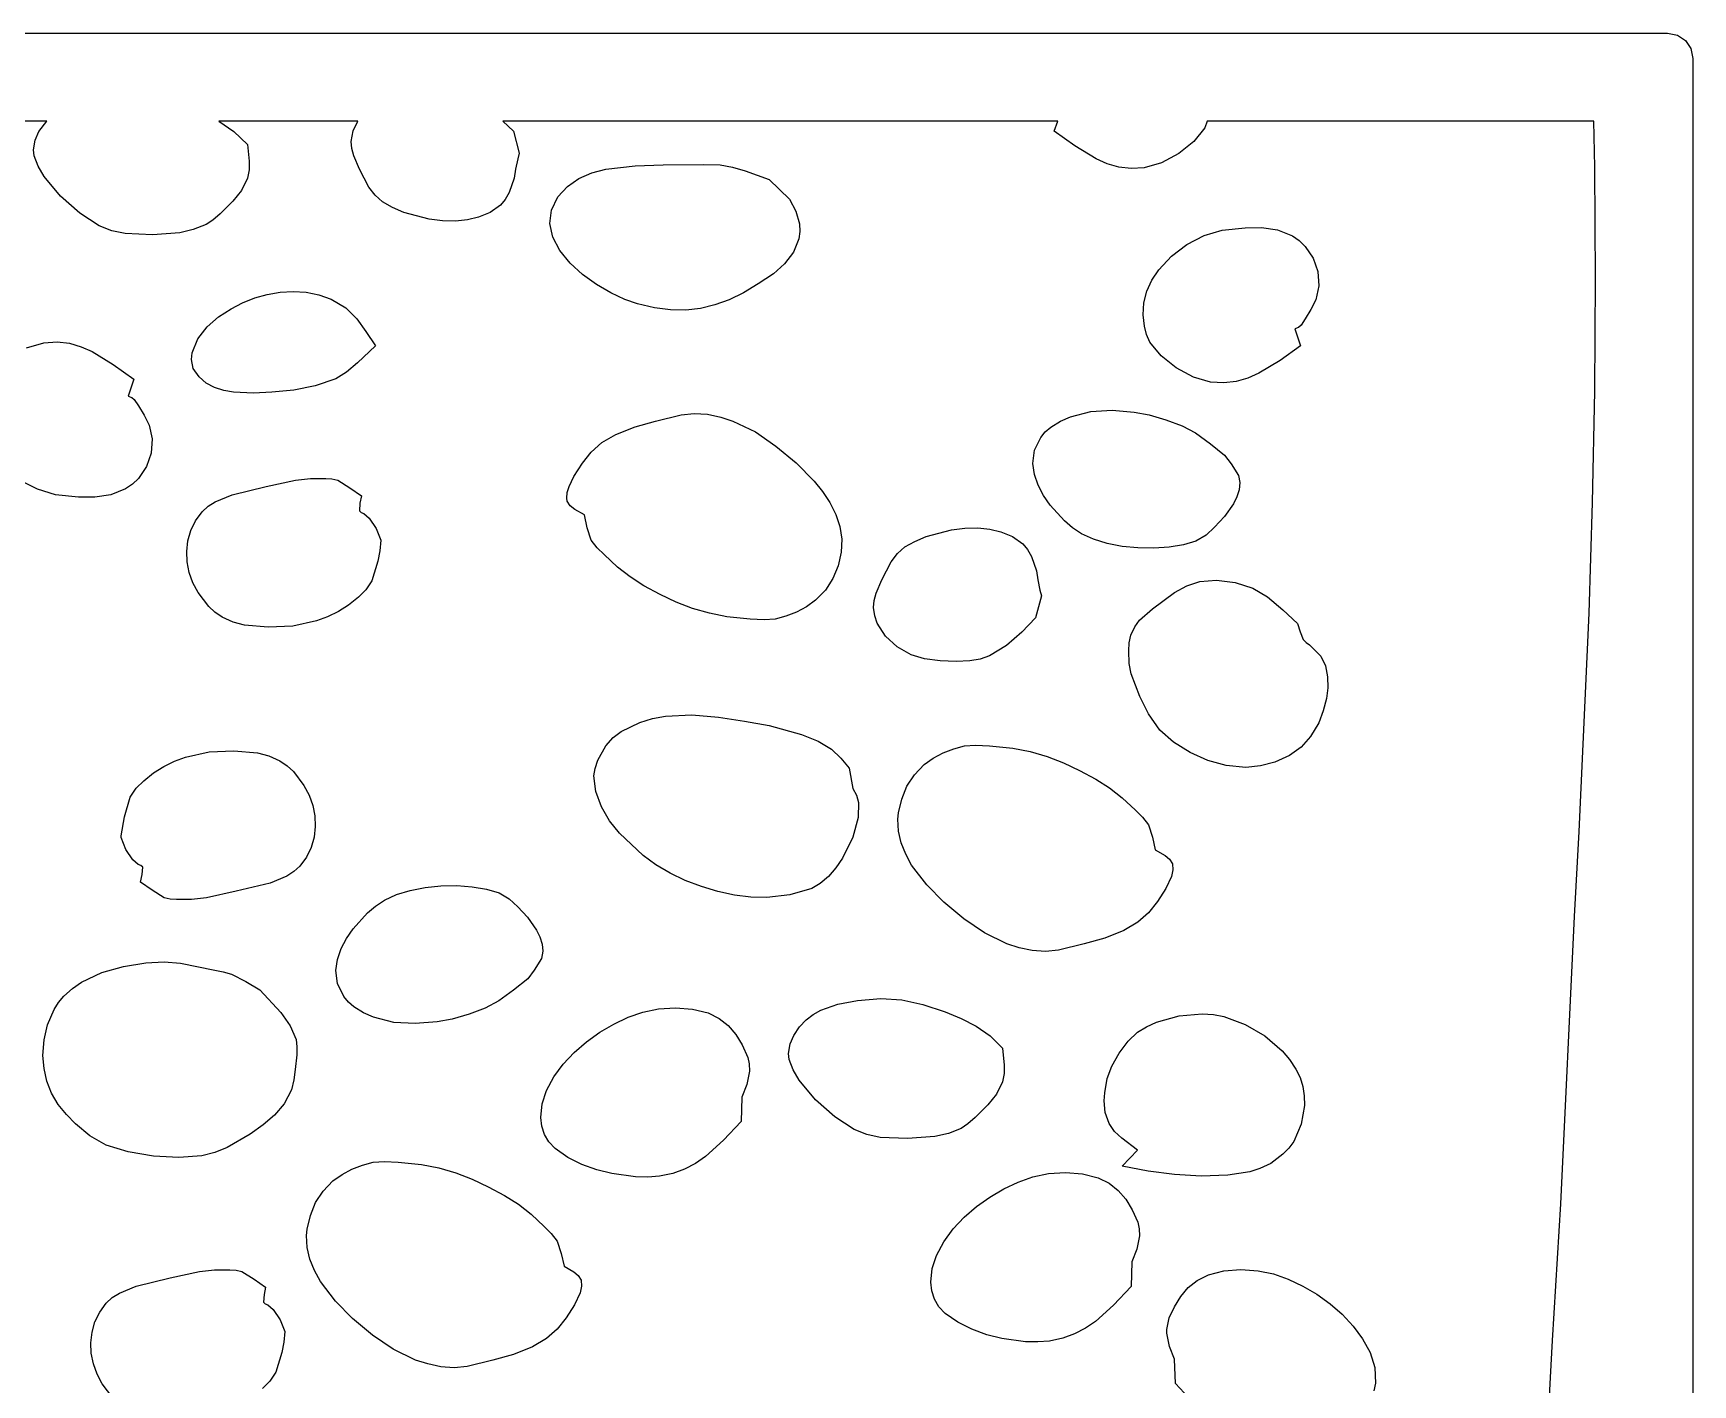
# Model space of a CAD drawing. Extents: x -1 to 541, y -138 to 3207.
# Drawn here: x 330.1 to 527.1, y 2119.5 to 2279.9 of the extents above; entities that cross this region are included whole.
import ezdxf

# ---------------------------------------------------------------- set-up
doc = ezdxf.new("R2010")
doc.units = 0

msp = doc.modelspace()

# ---------------------------------------------------------------- linework, layer by layer
at = {"layer": 'Calque_1'}
for p, q in [((83.9064, 2279.95), (524.124, 2279.95)), ((524.124, 2279.95), (525.308672, 2279.720312)), ((525.308672, 2279.720312), (526.260375, 2279.0875)), ((526.260375, 2279.0875), (526.893891, 2278.135938)), ((526.893891, 2278.135938), (527.124, 2276.95)), ((527.124, 2276.95), (527.124, 1472.58)), ((331.699, 2269.49), (188.197, 2269.49)), ((330.31175, 2267.2625), (330.724, 2268.26)), ((330.724, 2268.26), (331.699, 2269.49)), ((352.096, 2269.49), (353.89725, 2268.29125)), ((368.601, 2269.49), (352.096, 2269.49)), ((353.89725, 2268.29125), (355.526, 2266.74)), ((367.845, 2267.11), (368.083125, 2268.36)), ((368.083125, 2268.36), (368.601, 2269.49)), ((385.853, 2269.49), (387.085, 2268.32)), ((451.714, 2269.49), (385.853, 2269.49)), ((387.085, 2268.32), (387.778, 2265.7)), ((451.303, 2268.3), (451.714, 2269.49)), ((453.752078, 2266.564688), (451.303, 2268.3)), ((469.197, 2268.73), (467.874344, 2267.087812)), ((469.461, 2269.49), (469.197, 2268.73)), ((515.372, 2269.49), (469.461, 2269.49)), ((515.478, 2264.03), (515.372, 2269.49)), ((330.117, 2266.1), (330.31175, 2267.2625)), ((330.19, 2265.4), (330.117, 2266.1)), ((355.526, 2266.74), (355.71725, 2264.7375)), ((367.913313, 2266.258281), (367.845, 2267.11)), ((368.1425, 2265.40375), (367.913313, 2266.258281)), ((456.263875, 2265.03), (453.752078, 2266.564688)), ((467.874344, 2267.087812), (466.079, 2265.6575)), ((330.66277, 2264.173398), (330.19, 2265.4)), ((331.370781, 2262.948438), (330.66277, 2264.173398)), ((355.71725, 2264.7375), (355.707125, 2263.741875)), ((368.815, 2263.81), (368.1425, 2265.40375)), ((387.599, 2265.05), (387.342, 2263.81)), ((387.778, 2265.7), (387.599, 2265.05)), ((398.073125, 2263.79875), (401.553297, 2264.212656)), ((401.553297, 2264.212656), (404.853, 2264.32)), ((404.853, 2264.32), (409.604, 2264.37)), ((409.604, 2264.37), (411.623, 2264.32)), ((411.623, 2264.32), (413.122453, 2264.040937)), ((457.583635, 2264.448633), (456.263875, 2265.03)), ((458.967484, 2264.050313), (457.583635, 2264.448633)), ((464.041406, 2264.575937), (461.992, 2263.98)), ((466.079, 2265.6575), (464.041406, 2264.575937)), ((333.30325, 2260.6075), (331.370781, 2262.948438)), ((355.526, 2262.75), (354.80925, 2261.28375)), ((355.707125, 2263.741875), (355.526, 2262.75)), ((369.938125, 2261.6875), (368.815, 2263.81)), ((387.184, 2262.73), (386.57275, 2261.02375)), ((387.342, 2263.81), (387.184, 2262.73)), ((393.505221, 2261.760215), (394.865391, 2262.692969)), ((394.865391, 2262.692969), (396.406896, 2263.356426)), ((396.406896, 2263.356426), (398.073125, 2263.79875)), ((413.122453, 2264.040937), (414.599125, 2263.6025)), ((414.599125, 2263.6025), (417.462, 2262.57)), ((417.462, 2262.57), (419.877, 2260.23)), ((460.431561, 2263.879336), (458.967484, 2264.050313)), ((461.992, 2263.98), (460.431561, 2263.879336)), ((515.568625, 2250.737813), (515.478, 2264.03)), ((335.608844, 2258.585313), (333.30325, 2260.6075)), ((354.80925, 2261.28375), (353.764, 2260.02)), ((370.674766, 2260.702188), (369.938125, 2261.6875)), ((371.566, 2259.91), (370.674766, 2260.702188)), ((386.113, 2260.211406), (385.561, 2259.52)), ((386.57275, 2261.02375), (386.113, 2260.211406)), ((391.61275, 2258.9325), (392.383, 2260.51)), ((392.383, 2260.51), (393.505221, 2261.760215)), ((419.877, 2260.23), (420.614, 2258.81)), ((337.909, 2257.09), (335.608844, 2258.585313)), ((352.26825, 2258.51875), (351.389125, 2257.751719)), ((353.764, 2260.02), (352.26825, 2258.51875)), ((372.723338, 2259.245723), (371.566, 2259.91)), ((374.068516, 2258.673906), (372.723338, 2259.245723)), ((377.098375, 2257.87375), (374.068516, 2258.673906)), ((384.32125, 2258.67625), (382.948, 2258.11)), ((385.561, 2259.52), (384.32125, 2258.67625)), ((391.423, 2257.37), (391.61275, 2258.9325)), ((420.614, 2258.81), (421.045, 2257.3)), ((339.409, 2256.488125), (337.909, 2257.09)), ((340.99225, 2256.16), (339.409, 2256.488125)), ((347.483625, 2256.26625), (344.224, 2256.01)), ((349.082172, 2256.632969), (347.483625, 2256.26625)), ((350.597, 2257.22), (349.082172, 2256.632969)), ((351.389125, 2257.751719), (350.597, 2257.22)), ((378.671049, 2257.678457), (377.098375, 2257.87375)), ((380.207547, 2257.641719), (378.671049, 2257.678457)), ((381.651865, 2257.780059), (380.207547, 2257.641719)), ((382.948, 2258.11), (381.651865, 2257.780059)), ((391.77743, 2255.716465), (391.423, 2257.37)), ((421.104758, 2256.404961), (420.993938, 2255.545313)), ((421.045, 2257.3), (421.104758, 2256.404961)), ((469.100984, 2255.929375), (471.26, 2256.57)), ((471.26, 2256.57), (473.971, 2256.85)), ((473.971, 2256.85), (475.929031, 2256.880156)), ((475.929031, 2256.880156), (477.828, 2256.58875)), ((477.828, 2256.58875), (479.579969, 2255.875469)), ((344.224, 2256.01), (340.99225, 2256.16)), ((392.611813, 2254.135469), (391.77743, 2255.716465)), ((420.993938, 2255.545313), (420.347, 2253.95)), ((465.245328, 2253.470625), (467.067875, 2254.865)), ((467.067875, 2254.865), (469.100984, 2255.929375)), ((479.579969, 2255.875469), (480.373348, 2255.329277)), ((480.373348, 2255.329277), (481.097, 2254.64)), ((481.097, 2254.64), (482.044391, 2253.240313)), ((393.821289, 2252.656426), (392.611813, 2254.135469)), ((395.301, 2251.30875), (393.821289, 2252.656426)), ((419.277062, 2252.549687), (417.957, 2251.38)), ((420.347, 2253.95), (419.277062, 2252.549687)), ((463.718, 2251.84), (465.245328, 2253.470625)), ((482.044391, 2253.240313), (482.607875, 2251.64)), ((396.946086, 2250.121855), (395.301, 2251.30875)), ((417.957, 2251.38), (416.156, 2250.19)), ((462.3085, 2249.31), (462.902438, 2250.619063)), ((462.902438, 2250.619063), (463.718, 2251.84)), ((482.607875, 2251.64), (482.737672, 2249.957188)), ((515.4815, 2237.4625), (515.568625, 2250.737813)), ((354.939852, 2247.944023), (356.376625, 2248.516562)), ((356.376625, 2248.516562), (357.867398, 2248.94332)), ((357.867398, 2248.94332), (359.39225, 2249.21)), ((359.39225, 2249.21), (360.931258, 2249.302305)), ((360.931258, 2249.302305), (362.4645, 2249.205938)), ((362.4645, 2249.205938), (363.972055, 2248.906602)), ((363.972055, 2248.906602), (365.434, 2248.39)), ((365.434, 2248.39), (367.179578, 2247.349531)), ((398.651687, 2249.125156), (396.946086, 2250.121855)), ((400.312945, 2248.348066), (398.651687, 2249.125156)), ((414.411793, 2249.143164), (412.706844, 2248.306562)), ((416.156, 2250.19), (414.411793, 2249.143164)), ((461.954562, 2247.933438), (462.3085, 2249.31)), ((482.737672, 2249.957188), (482.384, 2248.31)), ((352.073937, 2246.2625), (353.577, 2247.24)), ((353.577, 2247.24), (354.939852, 2247.944023)), ((367.179578, 2247.349531), (368.487625, 2246.05125)), ((401.825, 2247.82), (400.312945, 2248.348066)), ((403.848113, 2247.350898), (401.825, 2247.82)), ((405.752281, 2247.104687), (403.848113, 2247.350898)), ((407.563871, 2247.079258), (405.752281, 2247.104687)), ((409.30925, 2247.2725), (407.563871, 2247.079258)), ((411.014785, 2247.682305), (409.30925, 2247.2725)), ((412.706844, 2248.306562), (411.014785, 2247.682305)), ((461.859, 2246.51), (461.954562, 2247.933438)), ((462.016, 2245.16), (461.859, 2246.51)), ((481.776875, 2247.12875), (481.097, 2246.03)), ((482.384, 2248.31), (481.776875, 2247.12875)), ((349.626562, 2243.67375), (350.71, 2245.0825)), ((350.71, 2245.0825), (352.073937, 2246.2625)), ((368.487625, 2246.05125), (369.585109, 2244.529844)), ((369.585109, 2244.529844), (370.699, 2242.82)), ((462.265625, 2244.19), (462.016, 2245.16)), ((480.305563, 2245.013281), (479.87, 2244.86)), ((479.87, 2244.86), (480.563, 2242.84)), ((480.60725, 2245.26875), (480.305563, 2245.013281)), ((481.097, 2246.03), (480.60725, 2245.26875)), ((329.296312, 2242.604062), (331.346, 2243.2)), ((331.346, 2243.2), (332.906438, 2243.300664)), ((332.906438, 2243.300664), (334.3705, 2243.129687)), ((334.3705, 2243.129687), (335.754312, 2242.731367)), ((335.754312, 2242.731367), (337.074, 2242.15)), ((348.965, 2242.01), (349.626562, 2243.67375)), ((370.699, 2242.82), (368.584875, 2240.8225)), ((462.669, 2243.28), (462.265625, 2244.19)), ((463.991937, 2241.637813), (462.669, 2243.28)), ((480.563, 2242.84), (478.114344, 2241.104844)), ((337.074, 2242.15), (339.5855, 2240.615313)), ((339.5855, 2240.615313), (342.034, 2238.88)), ((348.858, 2241.19), (348.965, 2242.01)), ((349.07825, 2240.155), (348.858, 2241.19)), ((368.584875, 2240.8225), (367.264234, 2239.720625)), ((465.787, 2240.2075), (463.991937, 2241.637813)), ((478.114344, 2241.104844), (475.6025, 2239.57125)), ((342.034, 2238.88), (341.342, 2236.87)), ((349.777, 2239.15), (349.07825, 2240.155)), ((350.611625, 2238.416367), (349.777, 2239.15)), ((366.008, 2238.93), (363.560625, 2238.1)), ((367.264234, 2239.720625), (366.008, 2238.93)), ((467.824313, 2239.125937), (465.787, 2240.2075)), ((469.874, 2238.53), (467.824313, 2239.125937)), ((471.43448, 2238.426035), (469.874, 2238.53)), ((472.898656, 2238.594531), (471.43448, 2238.426035)), ((474.282629, 2238.991074), (472.898656, 2238.594531)), ((475.6025, 2239.57125), (474.282629, 2238.991074)), ((341.342, 2236.87), (341.777562, 2236.716719)), ((341.777562, 2236.716719), (342.07925, 2236.46125)), ((351.597375, 2237.889688), (350.611625, 2238.416367)), ((352.693562, 2237.538789), (351.597375, 2237.889688)), ((353.8595, 2237.3325), (352.693562, 2237.538789)), ((356.237875, 2237.229062), (353.8595, 2237.3325)), ((358.407, 2237.33), (356.237875, 2237.229062)), ((361, 2237.57), (358.407, 2237.33)), ((363.560625, 2238.1), (361, 2237.57)), ((515.227125, 2224.235937), (515.4815, 2237.4625)), ((342.07925, 2236.46125), (342.569, 2235.7)), ((342.569, 2235.7), (343.248375, 2234.5975)), ((343.248375, 2234.5975), (343.855, 2233.42)), ((403.959, 2233.89), (407.010125, 2234.63625)), ((407.010125, 2234.63625), (408.566016, 2234.802656)), ((408.566016, 2234.802656), (410.134, 2234.7)), ((410.134, 2234.7), (411.700531, 2234.351582)), ((453.225953, 2234.420156), (455.646625, 2235.03625)), ((455.646625, 2235.03625), (458.165734, 2235.174219)), ((458.165734, 2235.174219), (460.792, 2234.97)), ((460.792, 2234.97), (462.587437, 2234.630312)), ((462.587437, 2234.630312), (464.5745, 2234.06)), ((343.855, 2233.42), (344.208828, 2231.772813)), ((399.247, 2232.31), (401.5355, 2233.20875)), ((401.5355, 2233.20875), (403.959, 2233.89)), ((411.700531, 2234.351582), (413.157562, 2233.881406)), ((413.157562, 2233.881406), (415.81775, 2232.60625)), ((415.81775, 2232.60625), (418.263812, 2230.935469)), ((449.707, 2231.95), (450.24625, 2232.6225)), ((450.24625, 2232.6225), (450.895, 2233.19)), ((450.895, 2233.19), (452.049807, 2233.890332)), ((452.049807, 2233.890332), (453.225953, 2234.420156)), ((464.5745, 2234.06), (466.496312, 2233.324687)), ((466.496312, 2233.324687), (468.096, 2232.49)), ((344.208828, 2231.772813), (344.079375, 2230.09)), ((396.33325, 2230.2125), (397.6045, 2231.341875)), ((397.6045, 2231.341875), (399.247, 2232.31)), ((418.263812, 2230.935469), (420.645, 2228.93)), ((448.974625, 2230.4275), (449.707, 2231.95)), ((468.096, 2232.49), (469.8465, 2231.21125)), ((469.8465, 2231.21125), (471.54, 2229.85)), ((344.079375, 2230.09), (343.516234, 2228.489688)), ((394.279, 2227.32), (395.276875, 2228.884375)), ((395.276875, 2228.884375), (396.33325, 2230.2125)), ((420.645, 2228.93), (422.795719, 2226.761875)), ((448.777, 2228.86), (448.974625, 2230.4275)), ((448.956266, 2227.548281), (448.777, 2228.86)), ((471.54, 2229.85), (472.3095, 2228.84)), ((472.3095, 2228.84), (473.163, 2227.44)), ((330.572844, 2225.795), (328.5395, 2226.8575)), ((342.569, 2227.09), (341.845348, 2226.397852)), ((343.516234, 2228.489688), (342.569, 2227.09)), ((357.721, 2226.12), (361.22825, 2226.875)), ((361.22825, 2226.875), (363.002031, 2227.084688)), ((363.002031, 2227.084688), (364.806, 2227.09)), ((364.806, 2227.09), (365.54775, 2227.0525)), ((365.54775, 2227.0525), (366.252, 2226.88)), ((366.252, 2226.88), (367.685125, 2225.99)), ((393.691125, 2226.1175), (394.279, 2227.32)), ((422.795719, 2226.761875), (423.787301, 2225.530391)), ((449.393625, 2226.27125), (448.956266, 2227.548281)), ((473.163, 2227.44), (473.32432, 2226.586797)), ((332.732, 2225.16), (330.572844, 2225.795)), ((335.443, 2224.88), (332.732, 2225.16)), ((337.401031, 2224.848437), (335.443, 2224.88)), ((339.3, 2225.1375), (337.401031, 2224.848437)), ((341.051969, 2225.850312), (339.3, 2225.1375)), ((341.845348, 2226.397852), (341.051969, 2225.850312)), ((351.699016, 2224.318594), (353.680625, 2225.12625)), ((353.680625, 2225.12625), (357.721, 2226.12)), ((367.685125, 2225.99), (369.062, 2225.01)), ((369.062, 2225.01), (368.872375, 2224.135)), ((393.428, 2224.75), (393.485734, 2225.421562)), ((393.487, 2224.4), (393.428, 2224.75)), ((393.485734, 2225.421562), (393.691125, 2226.1175)), ((423.787301, 2225.530391), (424.65975, 2224.215)), ((450.037422, 2225.056094), (449.393625, 2226.27125)), ((450.836, 2223.93), (450.037422, 2225.056094)), ((472.997273, 2224.886953), (472.593, 2224.0675)), ((473.255063, 2225.73125), (472.997273, 2224.886953)), ((473.32432, 2226.586797), (473.255063, 2225.73125)), ((349.363953, 2222.055312), (350.139, 2223.12)), ((350.139, 2223.12), (350.847752, 2223.776777)), ((350.847752, 2223.776777), (351.699016, 2224.318594)), ((368.872375, 2224.135), (368.805, 2223.26)), ((368.805, 2223.26), (369.018375, 2223.05125)), ((369.018375, 2223.05125), (369.339, 2222.91)), ((369.339, 2222.91), (369.973, 2222.39)), ((393.828094, 2223.828594), (393.487, 2224.4)), ((394.37075, 2223.39875), (393.828094, 2223.828594)), ((395.526, 2222.75), (394.37075, 2223.39875)), ((395.85925, 2221.225), (395.526, 2222.75)), ((424.65975, 2224.215), (425.365605, 2222.826484)), ((425.365605, 2222.826484), (425.857406, 2221.375625)), ((452.532625, 2222.03625), (450.836, 2223.93)), ((472.593, 2224.0675), (471.513187, 2222.5575)), ((514.816, 2211.09), (515.227125, 2224.235937)), ((348.453609, 2219.685937), (348.803875, 2220.9025)), ((348.803875, 2220.9025), (349.363953, 2222.055312)), ((369.973, 2222.39), (370.80625, 2221.1325)), ((370.80625, 2221.1325), (371.359, 2219.74)), ((396.338, 2219.76), (395.85925, 2221.225)), ((425.857406, 2221.375625), (426.087691, 2219.873203)), ((436.082516, 2220.186094), (439.112375, 2220.98625)), ((439.112375, 2220.98625), (440.685049, 2221.181543)), ((440.685049, 2221.181543), (442.221547, 2221.218281)), ((442.221547, 2221.218281), (443.665865, 2221.079941)), ((443.665865, 2221.079941), (444.962, 2220.75)), ((453.487484, 2221.214531), (452.532625, 2222.03625)), ((454.557, 2220.51), (453.487484, 2221.214531)), ((470.352, 2221.31), (469.333125, 2220.36875)), ((471.513187, 2222.5575), (470.352, 2221.31)), ((348.308, 2218.43), (348.453609, 2219.685937)), ((371.359, 2219.74), (371.229375, 2218.51)), ((397.03675, 2218.8525), (396.338, 2219.76)), ((397.881, 2218.05), (397.03675, 2218.8525)), ((426.087691, 2219.873203), (426.009, 2218.33)), ((432.688766, 2218.157813), (433.58, 2218.95)), ((433.58, 2218.95), (434.737338, 2219.614277)), ((434.737338, 2219.614277), (436.082516, 2220.186094)), ((444.962, 2220.75), (446.33525, 2220.18375)), ((446.33525, 2220.18375), (447.575, 2219.34)), ((447.575, 2219.34), (448.127, 2218.648594)), ((455.960824, 2219.863984), (454.557, 2220.51)), ((457.588969, 2219.3675), (455.960824, 2219.863984)), ((459.371191, 2219.022891), (457.588969, 2219.3675)), ((461.23725, 2218.8325), (459.371191, 2219.022891)), ((463.116902, 2218.798672), (461.23725, 2218.8325)), ((464.939906, 2218.92375), (463.116902, 2218.798672)), ((466.63602, 2219.210078), (464.939906, 2218.92375)), ((468.135, 2219.66), (466.63602, 2219.210078)), ((469.333125, 2220.36875), (468.135, 2219.66)), ((348.361672, 2217.168438), (348.308, 2218.43)), ((348.609125, 2215.92), (348.361672, 2217.168438)), ((370.982, 2217.25), (370.29, 2214.93)), ((371.229375, 2218.51), (370.982, 2217.25)), ((399.441359, 2216.565313), (397.881, 2218.05)), ((426.009, 2218.33), (425.631312, 2216.705156)), ((430.829, 2215.05), (431.952125, 2217.1725)), ((431.952125, 2217.1725), (432.688766, 2218.157813)), ((448.127, 2218.648594), (448.58675, 2217.83625)), ((448.58675, 2217.83625), (449.198, 2216.13)), ((349.045016, 2214.709063), (348.609125, 2215.92)), ((370.29, 2214.93), (369.5735, 2213.88)), ((400.946125, 2215.39), (399.441359, 2216.565313)), ((402.576328, 2214.357187), (400.946125, 2215.39)), ((425.014, 2215.19375), (424.131937, 2213.822969)), ((425.631312, 2216.705156), (425.014, 2215.19375)), ((430.1565, 2213.45625), (430.829, 2215.05)), ((449.198, 2216.13), (449.356, 2215.05)), ((449.356, 2215.05), (449.613, 2213.81)), ((468.597, 2214.85), (470.58725, 2215.017344)), ((470.58725, 2215.017344), (472.78225, 2214.72625)), ((349.664, 2213.56), (349.045016, 2214.709063)), ((350.913625, 2211.895), (349.664, 2213.56)), ((368.686, 2212.98), (367.526656, 2212.051836)), ((369.5735, 2213.88), (368.686, 2212.98)), ((404.513, 2213.3), (402.576328, 2214.357187)), ((406.414797, 2212.396875), (404.513, 2213.3)), ((424.131937, 2213.822969), (422.96, 2212.62)), ((429.927313, 2212.601719), (430.1565, 2213.45625)), ((449.792, 2213.16), (449.099, 2210.54)), ((449.613, 2213.81), (449.792, 2213.16)), ((462.955, 2211.62), (465.594125, 2213.55)), ((465.594125, 2213.55), (467.054078, 2214.322812)), ((467.054078, 2214.322812), (468.597, 2214.85)), ((472.78225, 2214.72625), (474.893625, 2214.047031)), ((474.893625, 2214.047031), (476.633, 2213.05)), ((476.633, 2213.05), (478.441125, 2211.485)), ((351.639078, 2211.22), (350.913625, 2211.895)), ((352.515, 2210.62), (351.639078, 2211.22)), ((366.3075, 2211.279063), (365.032844, 2210.653008)), ((367.526656, 2212.051836), (366.3075, 2211.279063)), ((408.366375, 2211.655), (406.414797, 2212.396875)), ((410.375516, 2211.078125), (408.366375, 2211.655)), ((412.45, 2210.67), (410.375516, 2211.078125)), ((420.703875, 2211.21625), (419.453516, 2210.728594)), ((421.885047, 2211.848281), (420.703875, 2211.21625)), ((422.96, 2212.62), (421.885047, 2211.848281)), ((429.859, 2211.75), (429.927313, 2212.601719)), ((429.986809, 2210.795723), (429.859, 2211.75)), ((461.435125, 2210.255), (462.955, 2211.62)), ((478.441125, 2211.485), (480.196, 2209.86)), ((513.647, 2185.18), (514.816, 2211.09)), ((353.806781, 2210.01625), (352.515, 2210.62)), ((355.16025, 2209.66), (353.806781, 2210.01625)), ((357.978, 2209.42), (355.16025, 2209.66)), ((360.919, 2209.568438), (357.978, 2209.42)), ((363.707, 2210.165), (360.919, 2209.568438)), ((365.032844, 2210.653008), (363.707, 2210.165)), ((415.196875, 2210.3725), (412.45, 2210.67)), ((416.855359, 2210.29875), (415.196875, 2210.3725)), ((418.171, 2210.39), (416.855359, 2210.29875)), ((419.453516, 2210.728594), (418.171, 2210.39)), ((430.276219, 2209.907656), (429.986809, 2210.795723)), ((431.26175, 2208.34375), (430.276219, 2209.907656)), ((449.099, 2210.54), (447.453891, 2208.855469)), ((460.402, 2208.5), (460.861797, 2209.485312)), ((460.861797, 2209.485312), (461.435125, 2210.255)), ((480.196, 2209.86), (480.4935, 2208.89)), ((432.659406, 2207.085469), (431.26175, 2208.34375)), ((434.313, 2206.16), (432.659406, 2207.085469)), ((445.644625, 2207.26375), (443.612797, 2206.030156)), ((447.453891, 2208.855469), (445.644625, 2207.26375)), ((460.164, 2206.63), (460.207625, 2207.57625)), ((460.207625, 2207.57625), (460.402, 2208.5)), ((480.4935, 2208.89), (480.869, 2207.95)), ((480.869, 2207.95), (481.203625, 2207.6125)), ((481.203625, 2207.6125), (481.602, 2207.32)), ((481.602, 2207.32), (482.967, 2205.98)), ((435.915469, 2205.67875), (434.313, 2206.16)), ((437.77125, 2205.4225), (435.915469, 2205.67875)), ((439.644656, 2205.35), (437.77125, 2205.4225)), ((441.3, 2205.42), (439.644656, 2205.35)), ((442.49517, 2205.630566), (441.3, 2205.42)), ((443.612797, 2206.030156), (442.49517, 2205.630566)), ((460.218875, 2205.129219), (460.164, 2206.63)), ((460.444, 2203.90875), (460.218875, 2205.129219)), ((482.967, 2205.98), (483.515828, 2204.821406)), ((461.471, 2201.21), (460.444, 2203.90875)), ((483.515828, 2204.821406), (483.757625, 2203.54375)), ((483.757625, 2203.54375), (483.772359, 2202.226719)), ((462.51475, 2199.155), (461.471, 2201.21)), ((483.772359, 2202.226719), (483.64, 2200.95)), ((463.827, 2197.22), (462.51475, 2199.155)), ((483.2545, 2199.49375), (482.71, 2198.09)), ((483.64, 2200.95), (483.2545, 2199.49375)), ((399.87025, 2197.03625), (402.104, 2198.1)), ((402.104, 2198.1), (403.606318, 2198.573262)), ((403.606318, 2198.573262), (405.143922, 2198.863594)), ((405.143922, 2198.863594), (408.283875, 2199.00375)), ((408.283875, 2199.00375), (411.441641, 2198.737031)), ((411.441641, 2198.737031), (414.535, 2198.28)), ((414.535, 2198.28), (417.444, 2197.76)), ((417.444, 2197.76), (421.294, 2196.68625)), ((465.469, 2195.79), (463.827, 2197.22)), ((482.71, 2198.09), (481.7455, 2196.465781)), ((397.133875, 2193.6575), (398.046, 2195.35)), ((398.046, 2195.35), (398.950906, 2196.323906)), ((398.950906, 2196.323906), (399.87025, 2197.03625)), ((421.294, 2196.68625), (423.260812, 2195.896719)), ((423.260812, 2195.896719), (424.847, 2194.96)), ((439.377469, 2195.001406), (440.66, 2195.34)), ((440.66, 2195.34), (441.975641, 2195.43125)), ((441.975641, 2195.43125), (443.634125, 2195.3575)), ((443.634125, 2195.3575), (446.381, 2195.06)), ((467.438812, 2194.543437), (465.469, 2195.79)), ((480.61225, 2195.19875), (479.221375, 2194.207344)), ((481.7455, 2196.465781), (480.61225, 2195.19875)), ((345.5705, 2192.900938), (346.845156, 2193.526992)), ((346.845156, 2193.526992), (348.171, 2194.015)), ((348.171, 2194.015), (350.959, 2194.611563)), ((350.959, 2194.611563), (353.9, 2194.76)), ((353.9, 2194.76), (356.717375, 2194.525)), ((356.717375, 2194.525), (358.071078, 2194.169375)), ((358.071078, 2194.169375), (359.363, 2193.57)), ((359.363, 2193.57), (360.238922, 2192.965625)), ((396.781922, 2192.641562), (397.133875, 2193.6575)), ((424.847, 2194.96), (425.94875, 2193.865)), ((425.94875, 2193.865), (426.965, 2192.68)), ((435.87, 2193.11), (436.945531, 2193.881719)), ((436.945531, 2193.881719), (438.127, 2194.51375)), ((438.127, 2194.51375), (439.377469, 2195.001406)), ((446.381, 2195.06), (448.455484, 2194.651875)), ((448.455484, 2194.651875), (450.464625, 2194.075)), ((450.464625, 2194.075), (452.416203, 2193.333125)), ((452.416203, 2193.333125), (454.318, 2192.43)), ((469.52375, 2193.6025), (467.438812, 2194.543437)), ((471.729062, 2193.002813), (469.52375, 2193.6025)), ((477.484, 2193.41), (475.798625, 2192.9525)), ((479.221375, 2194.207344), (477.484, 2193.41)), ((343.192, 2191.2), (344.351344, 2192.128164)), ((344.351344, 2192.128164), (345.5705, 2192.900938)), ((360.238922, 2192.965625), (360.964375, 2192.29)), ((360.964375, 2192.29), (362.214, 2190.62)), ((396.641, 2191.8), (396.781922, 2192.641562)), ((396.879313, 2189.912969), (396.641, 2191.8)), ((426.965, 2192.68), (427.401, 2190.28)), ((433.816875, 2190.53625), (434.698641, 2191.907031)), ((434.698641, 2191.907031), (435.87, 2193.11)), ((454.318, 2192.43), (456.254672, 2191.372969)), ((456.254672, 2191.372969), (457.884875, 2190.34125)), ((474.06, 2192.78), (471.729062, 2193.002813)), ((475.798625, 2192.9525), (474.06, 2192.78)), ((340.896, 2186.93), (341.588, 2189.25)), ((341.588, 2189.25), (342.3045, 2190.30375)), ((342.3045, 2190.30375), (343.192, 2191.2)), ((362.214, 2190.62), (362.832982, 2189.473398)), ((362.832982, 2189.473398), (363.268859, 2188.262812)), ((397.5305, 2188.11125), (396.879313, 2189.912969)), ((427.401, 2190.28), (427.837375, 2189.49375)), ((427.837375, 2189.49375), (428.045, 2188.6325)), ((433.199672, 2189.024844), (433.816875, 2190.53625)), ((457.884875, 2190.34125), (459.389641, 2189.168906)), ((363.268859, 2188.262812), (363.516275, 2187.01332)), ((398.498938, 2186.446406), (397.5305, 2188.11125)), ((428.045, 2188.6325), (428.014, 2186.85)), ((432.741, 2186.63), (432.822, 2187.4)), ((432.822, 2187.4), (433.199672, 2189.024844)), ((459.389641, 2189.168906), (460.95, 2187.69)), ((460.95, 2187.69), (461.79425, 2186.87875)), ((340.514, 2184.64), (340.896, 2186.93)), ((363.569875, 2185.75), (363.424303, 2184.49793)), ((363.516275, 2187.01332), (363.569875, 2185.75)), ((399.689, 2184.97), (398.498938, 2186.446406)), ((428.014, 2186.85), (427.399828, 2184.499219)), ((432.808729, 2185.199453), (432.741, 2186.63)), ((461.79425, 2186.87875), (462.493, 2185.97)), ((462.493, 2185.97), (462.971375, 2184.505)), ((340.52, 2184.44), (340.51, 2184.64)), ((340.51, 2184.64), (340.514, 2184.64)), ((341.071875, 2183.05125), (340.52, 2184.44)), ((363.424303, 2184.49793), (363.074203, 2183.282187)), ((402.48, 2182.32), (399.689, 2184.97)), ((427.399828, 2184.499219), (426.172625, 2182.00875)), ((433.129828, 2183.80875), (432.808729, 2185.199453)), ((433.66517, 2182.466797), (433.129828, 2183.80875)), ((462.971375, 2184.505), (463.305, 2182.98)), ((513.089, 2175.08), (513.647, 2185.18)), ((341.905, 2181.79), (341.071875, 2183.05125)), ((342.539, 2181.27), (341.905, 2181.79)), ((362.514221, 2182.127852), (361.739, 2181.06)), ((363.074203, 2183.282187), (362.514221, 2182.127852)), ((403.996486, 2181.219238), (402.48, 2182.32)), ((426.172625, 2182.00875), (425.378502, 2180.852637)), ((434.375625, 2181.1825), (433.66517, 2182.466797)), ((463.305, 2182.98), (464.46025, 2182.33125)), ((464.46025, 2182.33125), (465.002906, 2181.901406)), ((465.002906, 2181.901406), (465.344, 2181.33)), ((342.859625, 2181.13375), (342.539, 2181.27)), ((342.816, 2179.17), (343.005625, 2180.05)), ((343.073, 2180.93), (342.859625, 2181.13375)), ((343.005625, 2180.05), (343.073, 2180.93)), ((360.178984, 2179.861563), (358.197375, 2179.055)), ((361.030248, 2180.403242), (360.178984, 2179.861563)), ((361.739, 2181.06), (361.030248, 2180.403242)), ((405.684266, 2180.228281), (403.996486, 2181.219238)), ((407.503318, 2179.360371), (405.684266, 2180.228281)), ((424.490359, 2179.831406), (423.527943, 2179.00166)), ((425.378502, 2180.852637), (424.490359, 2179.831406)), ((436.165359, 2178.8225), (434.375625, 2181.1825)), ((465.20975, 2179.81375), (464.552, 2178.41)), ((465.391813, 2180.607969), (465.20975, 2179.81375)), ((465.344, 2181.33), (465.391813, 2180.607969)), ((344.192875, 2178.19125), (342.816, 2179.17)), ((345.626, 2177.31), (344.192875, 2178.19125)), ((354.157, 2178.07), (350.64975, 2177.30625)), ((358.197375, 2179.055), (354.157, 2178.07)), ((371.802, 2177.03), (373.205867, 2177.676016)), ((373.205867, 2177.676016), (374.834125, 2178.1725)), ((374.834125, 2178.1725), (376.616508, 2178.517109)), ((376.616508, 2178.517109), (378.48275, 2178.7075)), ((378.48275, 2178.7075), (380.362586, 2178.741328)), ((380.362586, 2178.741328), (382.18575, 2178.61625)), ((382.18575, 2178.61625), (383.881977, 2178.329922)), ((383.881977, 2178.329922), (385.381, 2177.88)), ((385.381, 2177.88), (386.578375, 2177.17125)), ((409.413625, 2178.62875), (407.503318, 2179.360371)), ((411.375166, 2178.04666), (409.413625, 2178.62875)), ((413.347922, 2177.627344), (411.375166, 2178.04666)), ((415.291873, 2177.384043), (413.347922, 2177.627344)), ((419.89675, 2177.64625), (417.167, 2177.33)), ((422.511, 2178.42), (419.89675, 2177.64625)), ((423.527943, 2179.00166), (422.511, 2178.42)), ((438.186, 2176.8), (436.165359, 2178.8225)), ((464.552, 2178.41), (463.554125, 2176.845625)), ((346.330625, 2177.12875), (345.626, 2177.31)), ((347.072, 2177.09), (346.330625, 2177.12875)), ((348.875969, 2177.095469), (347.072, 2177.09)), ((350.64975, 2177.30625), (348.875969, 2177.095469)), ((368.08, 2173.61), (369.7775, 2175.50375)), ((369.7775, 2175.50375), (370.732469, 2176.325469)), ((370.732469, 2176.325469), (371.802, 2177.03)), ((386.578375, 2177.17125), (387.598, 2176.23)), ((387.598, 2176.23), (388.759172, 2174.9825)), ((417.167, 2177.33), (415.291873, 2177.384043)), ((440.567187, 2174.794531), (438.186, 2176.8)), ((462.49775, 2175.5175), (461.2265, 2174.388125)), ((463.554125, 2176.845625), (462.49775, 2175.5175)), ((367.282, 2172.483906), (368.08, 2173.61)), ((388.759172, 2174.9825), (389.838875, 2173.4725)), ((389.838875, 2173.4725), (390.243029, 2172.653047)), ((443.01325, 2173.12375), (440.567187, 2174.794531)), ((461.2265, 2174.388125), (459.584, 2173.42)), ((511.437, 2140.98), (513.089, 2175.08)), ((366.6385, 2171.26875), (367.282, 2172.483906)), ((390.243029, 2172.653047), (390.500641, 2171.80875)), ((390.500641, 2171.80875), (390.56965, 2170.953203)), ((445.673438, 2171.848594), (443.01325, 2173.12375)), ((447.130469, 2171.378418), (445.673438, 2171.848594)), ((454.872, 2171.84), (451.820875, 2171.09375)), ((457.2955, 2172.525), (454.872, 2171.84)), ((459.584, 2173.42), (457.2955, 2172.525)), ((340.797156, 2169.142969), (343.453, 2169.57)), ((343.453, 2169.57), (345.613609, 2169.682969)), ((345.613609, 2169.682969), (347.574625, 2169.52875)), ((366.022, 2168.68), (366.20125, 2169.991719)), ((366.20125, 2169.991719), (366.6385, 2171.26875)), ((390.408, 2170.1), (389.5545, 2168.7)), ((390.56965, 2170.953203), (390.408, 2170.1)), ((448.697, 2171.03), (447.130469, 2171.378418)), ((450.264984, 2170.927344), (448.697, 2171.03)), ((451.820875, 2171.09375), (450.264984, 2170.927344)), ((335.826344, 2167.287656), (338.221, 2168.41875)), ((338.221, 2168.41875), (340.797156, 2169.142969)), ((347.574625, 2169.52875), (351.628, 2168.7)), ((351.628, 2168.7), (352.63375, 2168.52)), ((352.63375, 2168.52), (353.608, 2168.25)), ((353.608, 2168.25), (355.311875, 2167.34625)), ((366.219625, 2167.1125), (366.022, 2168.68)), ((388.785, 2167.69), (387.091875, 2166.32875)), ((389.5545, 2168.7), (388.785, 2167.69)), ((333.076062, 2164.884844), (333.715, 2165.64)), ((333.715, 2165.64), (334.728895, 2166.535254)), ((334.728895, 2166.535254), (335.826344, 2167.287656)), ((355.311875, 2167.34625), (356.973, 2166.36)), ((356.973, 2166.36), (359.474, 2163.6725)), ((366.952, 2165.59), (366.219625, 2167.1125)), ((367.49125, 2164.9175), (366.952, 2165.59)), ((387.091875, 2166.32875), (385.341, 2165.05)), ((331.775, 2162.22), (332.54625, 2164.03875)), ((332.54625, 2164.03875), (333.076062, 2164.884844)), ((359.474, 2163.6725), (360.598313, 2162.087812)), ((368.14, 2164.35), (367.49125, 2164.9175)), ((369.294807, 2163.649668), (368.14, 2164.35)), ((370.470953, 2163.119844), (369.294807, 2163.649668)), ((383.741312, 2164.215313), (381.8195, 2163.48)), ((385.341, 2165.05), (383.741312, 2164.215313)), ((400.717189, 2163.111074), (402.456, 2163.74)), ((402.456, 2163.74), (404.298734, 2164.129219)), ((404.298734, 2164.129219), (406.338625, 2164.25125)), ((406.338625, 2164.25125), (408.371953, 2164.090156)), ((408.371953, 2164.090156), (410.195, 2163.63)), ((410.195, 2163.63), (411.524563, 2162.974531)), ((422.672107, 2163.457324), (423.579375, 2163.96375)), ((423.579375, 2163.96375), (425.611047, 2164.654219)), ((425.611047, 2164.654219), (427.937, 2165.1)), ((427.937, 2165.1), (430.706313, 2165.349062)), ((430.706313, 2165.349062), (433.22775, 2165.18)), ((433.22775, 2165.18), (435.706812, 2164.635938)), ((435.706812, 2164.635938), (438.349, 2163.76)), ((438.349, 2163.76), (440.269344, 2162.978125)), ((331.35825, 2160.43875), (331.775, 2162.22)), ((360.598313, 2162.087812), (361.288, 2160.46)), ((372.891625, 2162.50375), (370.470953, 2163.119844)), ((375.410734, 2162.365781), (372.891625, 2162.50375)), ((378.037, 2162.57), (375.410734, 2162.365781)), ((379.832437, 2162.909688), (378.037, 2162.57)), ((381.8195, 2163.48), (379.832437, 2162.909688)), ((397.334771, 2161.333379), (398.998828, 2162.304844)), ((398.998828, 2162.304844), (400.717189, 2163.111074)), ((411.524563, 2162.974531), (412.6055, 2162.12125)), ((412.6055, 2162.12125), (413.490688, 2161.074844)), ((420.376, 2160.96), (421.071135, 2161.983223)), ((421.071135, 2161.983223), (421.836266, 2162.806406)), ((421.836266, 2162.806406), (422.672107, 2163.457324)), ((440.269344, 2162.978125), (442.05075, 2162.05)), ((442.05075, 2162.05), (443.688531, 2160.896875)), ((461.194, 2161.33), (462.254389, 2161.996445)), ((462.254389, 2161.996445), (463.454547, 2162.551563)), ((463.454547, 2162.551563), (466.119625, 2163.3025)), ((466.119625, 2163.3025), (468.880141, 2163.532187)), ((468.880141, 2163.532187), (470.199596, 2163.435742)), ((470.199596, 2163.435742), (471.427, 2163.19)), ((471.427, 2163.19), (473.984734, 2162.254687)), ((473.984734, 2162.254687), (476.327125, 2160.8975)), ((331.237, 2158.59), (331.35825, 2160.43875)), ((361.288, 2160.46), (361.389219, 2159.602969)), ((394.304994, 2158.943027), (395.758875, 2160.20875)), ((395.758875, 2160.20875), (397.334771, 2161.333379)), ((413.490688, 2161.074844), (414.233, 2159.84)), ((414.233, 2159.84), (414.909125, 2158.33875)), ((419.769, 2158.8), (419.96375, 2159.9625)), ((419.96375, 2159.9625), (420.376, 2160.96)), ((443.688531, 2160.896875), (445.178, 2159.44)), ((459.01675, 2158.86125), (460.071625, 2160.265781)), ((460.071625, 2160.265781), (461.194, 2161.33)), ((476.327125, 2160.8975), (478.362203, 2159.131563)), ((331.365469, 2157.043594), (331.237, 2158.59)), ((361.35975, 2158.67375), (361.169, 2156.91)), ((361.389219, 2159.602969), (361.35975, 2158.67375)), ((393.006984, 2157.548281), (394.304994, 2158.943027)), ((414.909125, 2158.33875), (415.088703, 2157.571719)), ((419.842, 2158.1), (419.769, 2158.8)), ((419.769, 2158.8), (419.769, 2158.8)), ((420.31477, 2156.873398), (419.842, 2158.1)), ((445.178, 2159.44), (445.36925, 2157.4375)), ((458.14975, 2157.323594), (459.01675, 2158.86125)), ((478.362203, 2159.131563), (479.23576, 2158.099414)), ((479.23576, 2158.099414), (479.998, 2156.97)), ((331.70675, 2155.53375), (331.365469, 2157.043594)), ((361.169, 2156.91), (361.036875, 2155.69375)), ((391.014, 2154.42), (391.898701, 2156.036582)), ((391.898701, 2156.036582), (393.006984, 2157.548281)), ((415.124, 2156.71), (414.8155, 2155.13)), ((415.088703, 2157.571719), (415.124, 2156.71)), ((421.022781, 2155.648438), (420.31477, 2156.873398)), ((445.359125, 2156.441875), (445.178, 2155.45)), ((445.36925, 2157.4375), (445.359125, 2156.441875)), ((457.295, 2154.13), (457.591, 2155.86)), ((457.591, 2155.86), (458.14975, 2157.323594)), ((479.998, 2156.97), (480.488248, 2155.966797)), ((480.488248, 2155.966797), (480.813297, 2154.899375)), ((332.264406, 2154.097031), (331.70675, 2155.53375)), ((333.042, 2152.77), (332.264406, 2154.097031)), ((360.754, 2154.5), (359.873031, 2152.834531)), ((361.036875, 2155.69375), (360.754, 2154.5)), ((390.49725, 2152.855), (391.014, 2154.42)), ((414.8155, 2155.13), (414.213, 2153.64)), ((422.95525, 2153.3075), (421.022781, 2155.648438)), ((444.460875, 2153.98375), (443.416, 2152.72)), ((445.178, 2155.45), (444.460875, 2153.98375)), ((457.238, 2153.21), (457.295, 2154.13)), ((480.813297, 2154.899375), (480.981479, 2153.789766)), ((480.981479, 2153.789766), (481.001125, 2152.66)), ((334.01775, 2151.56125), (333.042, 2152.77)), ((359.873031, 2152.834531), (358.73725, 2151.49625)), ((390.345, 2151.23), (390.49725, 2152.855)), ((414.213, 2153.64), (414.114, 2150.73)), ((425.260844, 2151.285313), (422.95525, 2153.3075)), ((443.416, 2152.72), (441.92025, 2151.21875)), ((457.360625, 2151.805), (457.237, 2153.21)), ((457.237, 2153.21), (457.238, 2153.21)), ((457.809, 2150.49), (457.360625, 2151.805)), ((481.001125, 2152.66), (480.628141, 2150.428125)), ((335.1, 2150.45), (334.01775, 2151.56125)), ((336.816125, 2149.04375), (335.1, 2150.45)), ((357.377594, 2150.347344), (355.825, 2149.25)), ((358.73725, 2151.49625), (357.377594, 2150.347344)), ((390.469016, 2150.196094), (390.345, 2151.23)), ((390.345, 2151.23), (390.345, 2151.23)), ((390.785875, 2149.21375), (390.469016, 2150.196094)), ((414.114, 2150.73), (412.044797, 2148.508125)), ((427.561, 2149.79), (425.260844, 2151.285313)), ((440.249, 2149.92), (438.734156, 2149.332969)), ((441.041125, 2150.451719), (440.249, 2149.92)), ((441.92025, 2151.21875), (441.041125, 2150.451719)), ((458.477938, 2149.548906), (457.809, 2150.49)), ((480.628141, 2150.428125), (479.761, 2148.38)), ((338.743, 2147.93), (336.816125, 2149.04375)), ((341.358953, 2147.121406), (338.743, 2147.93)), ((355.825, 2149.25), (353.104, 2147.65625)), ((391.311797, 2148.312031), (390.785875, 2149.21375)), ((392.063, 2147.52), (391.311797, 2148.312031)), ((412.044797, 2148.508125), (409.880625, 2146.5675)), ((429.060984, 2149.188125), (427.561, 2149.79)), ((430.644125, 2148.86), (429.060984, 2149.188125)), ((433.875, 2148.71), (430.644125, 2148.86)), ((437.1355, 2148.96625), (433.875, 2148.71)), ((438.734156, 2149.332969), (437.1355, 2148.96625)), ((459.3355, 2148.75875), (458.477938, 2149.548906)), ((461.174, 2147.32), (459.3355, 2148.75875)), ((479.761, 2148.38), (479.154625, 2147.57375)), ((344.340625, 2146.62125), (341.358953, 2147.121406)), ((347.363734, 2146.460469), (344.340625, 2146.62125)), ((350.104, 2146.67), (347.363734, 2146.460469)), ((351.635219, 2147.057656), (350.104, 2146.67)), ((353.104, 2147.65625), (351.635219, 2147.057656)), ((369.171047, 2145.571406), (370.454, 2145.91)), ((370.454, 2145.91), (371.769063, 2146.005469)), ((371.769063, 2146.005469), (373.42725, 2145.93125)), ((373.42725, 2145.93125), (376.174, 2145.63)), ((393.545125, 2146.486406), (392.063, 2147.52)), ((395.232, 2145.64125), (393.545125, 2146.486406)), ((409.880625, 2146.5675), (408.699381, 2145.758906)), ((459.373, 2145.44), (461.174, 2147.32)), ((478.435, 2146.85), (477.029, 2145.76)), ((479.154625, 2147.57375), (478.435, 2146.85)), ((365.664, 2143.68), (366.739391, 2144.451719)), ((366.739391, 2144.451719), (367.920625, 2145.08375)), ((367.920625, 2145.08375), (369.171047, 2145.571406)), ((376.174, 2145.63), (378.2485, 2145.2275)), ((378.2485, 2145.2275), (380.25775, 2144.6525)), ((380.25775, 2144.6525), (382.209625, 2143.90875)), ((397.011875, 2144.992969), (395.232, 2145.64125)), ((398.773, 2144.55), (397.011875, 2144.992969)), ((401.6, 2144.16375), (398.773, 2144.55)), ((403.03225, 2144.132344), (401.6, 2144.16375)), ((404.454, 2144.25), (403.03225, 2144.132344)), ((406.011486, 2144.577656), (404.454, 2144.25)), ((407.418141, 2145.088125), (406.011486, 2144.577656)), ((408.699381, 2145.758906), (407.418141, 2145.088125)), ((447.025191, 2143.541484), (448.764, 2144.17)), ((448.764, 2144.17), (450.607156, 2144.560625)), ((450.607156, 2144.560625), (452.647, 2144.685)), ((452.647, 2144.685), (454.680094, 2144.524375)), ((454.680094, 2144.524375), (456.503, 2144.06)), ((456.503, 2144.06), (457.832984, 2143.40875)), ((462.473953, 2144.863281), (459.373, 2145.44)), ((465.600875, 2144.44875), (462.473953, 2144.863281)), ((468.746359, 2144.257344), (465.600875, 2144.44875)), ((471.903, 2144.35), (468.746359, 2144.257344)), ((474.541375, 2144.7475), (471.903, 2144.35)), ((475.729547, 2145.145938), (474.541375, 2144.7475)), ((477.029, 2145.76), (475.729547, 2145.145938)), ((363.61, 2141.10625), (364.492062, 2142.477031)), ((364.492062, 2142.477031), (365.664, 2143.68)), ((382.209625, 2143.90875), (384.112, 2143)), ((384.112, 2143), (386.048094, 2141.947188)), ((386.048094, 2141.947188), (387.678, 2140.915)), ((443.642824, 2141.766016), (445.306844, 2142.73625)), ((445.306844, 2142.73625), (447.025191, 2143.541484)), ((457.832984, 2143.40875), (458.913875, 2142.555)), ((458.913875, 2142.555), (459.798828, 2141.50625)), ((362.992687, 2139.594844), (363.61, 2141.10625)), ((387.678, 2140.915), (389.182656, 2139.740313)), ((440.613238, 2139.377422), (442.067, 2140.6425)), ((442.067, 2140.6425), (443.642824, 2141.766016)), ((459.798828, 2141.50625), (460.541, 2140.27)), ((460.541, 2140.27), (461.217125, 2138.77)), ((510.471125, 2124.74625), (511.437, 2140.98)), ((362.615, 2137.97), (362.992687, 2139.594844)), ((389.182656, 2139.740313), (390.743, 2138.26)), ((390.743, 2138.26), (391.58775, 2137.4525)), ((439.315406, 2137.9825), (440.613238, 2139.377422)), ((461.217125, 2138.77), (461.396703, 2138.005938)), ((461.396703, 2138.005938), (461.432, 2137.15)), ((362.534, 2137.2), (362.615, 2137.97)), ((362.535, 2137.2), (362.534, 2137.2)), ((362.602688, 2135.769453), (362.535, 2137.2)), ((391.58775, 2137.4525), (392.287, 2136.54)), ((392.287, 2136.54), (392.765, 2135.075)), ((437.323, 2134.85), (438.207371, 2136.469453)), ((438.207371, 2136.469453), (439.315406, 2137.9825)), ((461.432, 2137.15), (461.1235, 2135.565)), ((362.923688, 2134.37875), (362.602688, 2135.769453)), ((363.458906, 2133.036797), (362.923688, 2134.37875)), ((392.765, 2135.075), (393.099, 2133.55)), ((436.805875, 2133.28875), (437.323, 2134.85)), ((460.521, 2134.07), (460.422, 2131.16)), ((461.1235, 2135.565), (460.521, 2134.07)), ((342.288125, 2131.17625), (346.328, 2132.17)), ((346.328, 2132.17), (349.836125, 2132.925)), ((349.836125, 2132.925), (351.610016, 2133.134688)), ((351.610016, 2133.134688), (353.414, 2133.14)), ((353.414, 2133.14), (354.155625, 2133.1025)), ((354.155625, 2133.1025), (354.859, 2132.93)), ((354.859, 2132.93), (356.292625, 2132.04)), ((364.16925, 2131.7525), (363.458906, 2133.036797)), ((393.099, 2133.55), (394.25375, 2132.905)), ((394.25375, 2132.905), (394.796062, 2132.472813)), ((394.796062, 2132.472813), (395.137, 2131.9)), ((436.654, 2131.66), (436.805875, 2133.28875)), ((468.288437, 2131.882969), (469.618, 2132.54)), ((469.618, 2132.54), (471.441047, 2132.998594)), ((471.441047, 2132.998594), (473.474375, 2133.15625)), ((473.474375, 2133.15625), (475.514266, 2133.030781)), ((475.514266, 2133.030781), (477.357, 2132.64)), ((477.357, 2132.64), (479.096098, 2132.011484)), ((339.455463, 2129.826777), (340.306578, 2130.368594)), ((340.306578, 2130.368594), (342.288125, 2131.17625)), ((356.292625, 2132.04), (357.67, 2131.06)), ((357.48, 2130.18375), (357.413, 2129.3)), ((357.67, 2131.06), (357.48, 2130.18375)), ((365.958938, 2129.3925), (364.16925, 2131.7525)), ((395.00275, 2130.38375), (394.345, 2128.98)), ((395.184813, 2131.177969), (395.00275, 2130.38375)), ((395.137, 2131.9), (395.184813, 2131.177969)), ((436.777016, 2130.630313), (436.653, 2131.66)), ((436.653, 2131.66), (436.654, 2131.66)), ((437.093875, 2129.6475), (436.777016, 2130.630313)), ((460.422, 2131.16), (458.353219, 2128.939531)), ((466.322312, 2129.976406), (467.2075, 2131.02625)), ((467.2075, 2131.02625), (468.288437, 2131.882969)), ((479.096098, 2132.011484), (480.814594, 2131.20625)), ((480.814594, 2131.20625), (482.478668, 2130.236016)), ((482.478668, 2130.236016), (484.0545, 2129.1125)), ((337.971531, 2128.105312), (338.747, 2129.17)), ((338.747, 2129.17), (339.455463, 2129.826777)), ((357.413, 2129.3), (357.62675, 2129.1)), ((357.62675, 2129.1), (357.947, 2128.96)), ((357.947, 2128.96), (358.581, 2128.44)), ((358.581, 2128.44), (359.41375, 2127.1825)), ((367.98, 2127.37), (365.958938, 2129.3925)), ((394.345, 2128.98), (393.347547, 2127.415625)), ((437.619797, 2128.743438), (437.093875, 2129.6475)), ((438.371, 2127.95), (437.619797, 2128.743438)), ((458.353219, 2128.939531), (456.189, 2127.00125)), ((464.96775, 2127.42625), (465.58, 2128.74)), ((465.58, 2128.74), (466.322312, 2129.976406)), ((484.0545, 2129.1125), (485.50827, 2127.847422)), ((337.061469, 2125.735938), (337.4115, 2126.9525)), ((337.4115, 2126.9525), (337.971531, 2128.105312)), ((359.41375, 2127.1825), (359.966, 2125.79)), ((370.361047, 2125.364688), (367.98, 2127.37)), ((393.347547, 2127.415625), (392.291125, 2126.0875)), ((439.853141, 2126.920625), (438.371, 2127.95)), ((441.540125, 2126.075), (439.853141, 2126.920625)), ((455.007645, 2126.193301), (453.726281, 2125.522344)), ((456.189, 2127.00125), (455.007645, 2126.193301)), ((464.687, 2126.06), (464.96775, 2127.42625)), ((485.50827, 2127.847422), (486.806156, 2126.4525)), ((486.806156, 2126.4525), (487.91434, 2124.939453)), ((336.916, 2124.48), (337.061469, 2125.735938)), ((336.969672, 2123.218438), (336.916, 2124.48)), ((359.836875, 2124.56), (359.59, 2123.3)), ((359.966, 2125.79), (359.836875, 2124.56)), ((372.806875, 2123.695), (370.361047, 2125.364688)), ((391.019641, 2124.958125), (389.377, 2123.99)), ((392.291125, 2126.0875), (391.019641, 2124.958125)), ((443.320297, 2125.424375), (441.540125, 2126.075)), ((445.082, 2124.98), (443.320297, 2125.424375)), ((447.908125, 2124.5975), (445.082, 2124.98)), ((449.340266, 2124.566562), (447.908125, 2124.5975)), ((450.762, 2124.68), (449.340266, 2124.566562)), ((452.319527, 2125.010527), (450.762, 2124.68)), ((453.726281, 2125.522344), (452.319527, 2125.010527)), ((464.69, 2126.06), (464.687, 2126.06)), ((464.69, 2125.62), (464.69, 2126.06)), ((464.998, 2124.035), (464.69, 2125.62)), ((487.91434, 2124.939453), (488.799, 2123.32)), ((509.548, 2108.46), (510.471125, 2124.74625)), ((337.217125, 2121.97), (336.969672, 2123.218438)), ((359.59, 2123.3), (358.897, 2120.98)), ((375.467016, 2122.422813), (372.806875, 2123.695)), ((376.924182, 2121.955117), (375.467016, 2122.422813)), ((384.666, 2122.41), (381.6145, 2121.665)), ((387.089375, 2123.095), (384.666, 2122.41)), ((389.377, 2123.99), (387.089375, 2123.095)), ((465.6, 2122.54), (464.998, 2124.035)), ((465.699, 2119.64), (465.6, 2122.54)), ((488.799, 2123.32), (489.361562, 2121.527656)), ((337.653016, 2120.759063), (337.217125, 2121.97)), ((338.272, 2119.61), (337.653016, 2120.759063)), ((358.897, 2120.98), (358.181, 2119.93)), ((378.491, 2121.61), (376.924182, 2121.955117)), ((380.058562, 2121.501563), (378.491, 2121.61)), ((381.6145, 2121.665), (380.058562, 2121.501563)), ((489.361562, 2121.527656), (489.4355, 2119.66875)), ((339.52075, 2117.94375), (338.272, 2119.61)), ((358.181, 2119.93), (357.294, 2119.03)), ((467.768203, 2117.417969), (465.699, 2119.64)), ((489.4355, 2119.66875), (489.260523, 2118.767363))]:
    msp.add_line(p, q, dxfattribs=at)

doc.saveas('drawing.dxf')
